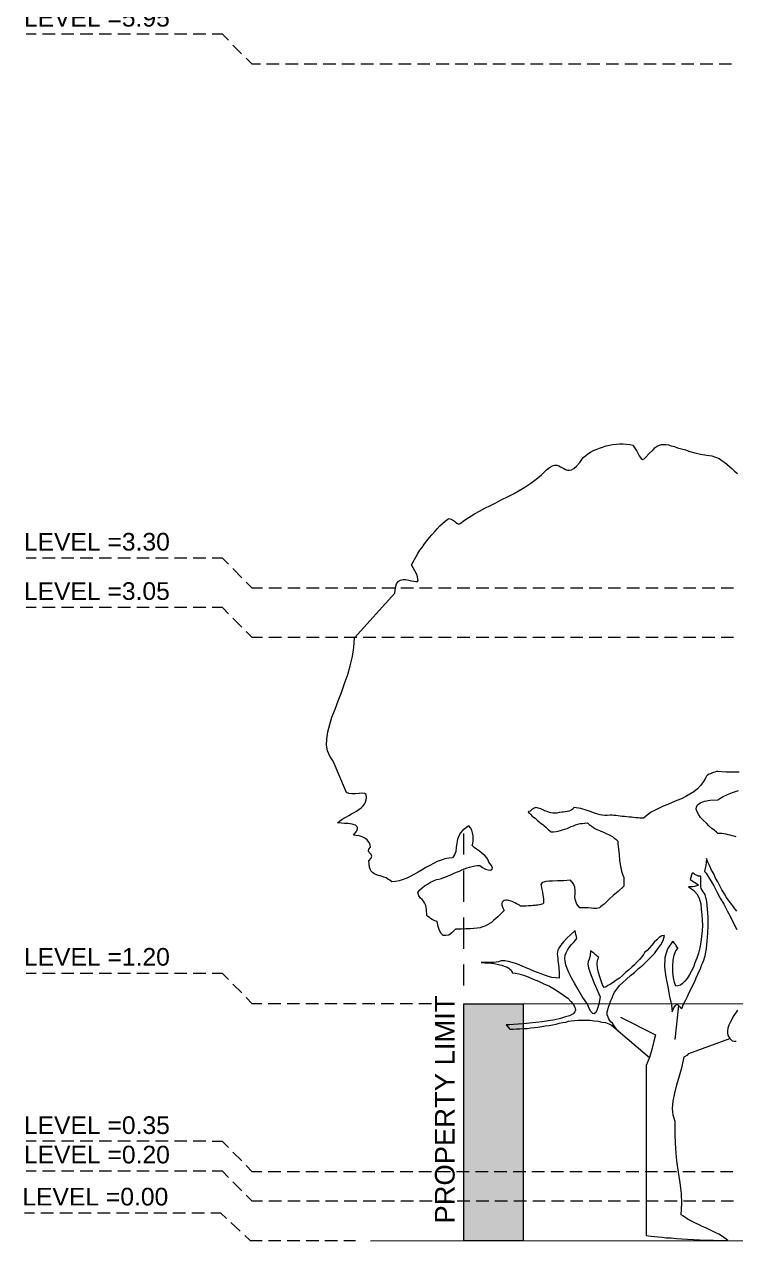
# Model space of a CAD drawing. Header units: metres. Extents: x 14 to 155, y 0 to 125.
# Drawn here: x 44.74 to 48.34, y 37.7 to 43.86 of the extents above; entities that cross this region are included whole.
import ezdxf

# ---------------------------------------------------------------- set-up
doc = ezdxf.new("R2010")
doc.units = ezdxf.units.M
doc.layers.add('PDF3_Geometry', color=9, linetype='Continuous', true_color=0x808080)
doc.layers.add('PDF_Geometry', color=7, linetype='Continuous', true_color=0xc0c0c0)
doc.layers.add('PDF3_Solid Fills', color=7, linetype='Continuous')
doc.layers.add('PDF3_Text', color=255, linetype='Continuous')
doc.styles.add('PDF Arial', font='arial.ttf')

msp = doc.modelspace()

# ---------------------------------------------------------------- linework, layer by layer
at = {"layer": 'PDF3_Geometry', "color": 0, "lineweight": 0}
for points in [[(44.8028, 43.8053), (44.7516, 43.8053)], [(44.8989, 43.8053), (44.8348, 43.8053)], [(44.9933, 43.8053), (44.9308, 43.8053)], [(45.0893, 43.8053), (45.0253, 43.8053)], [(45.1837, 43.8053), (45.1213, 43.8053)], [(45.2797, 43.8054), (45.2157, 43.8053)], [(45.3741, 43.8054), (45.3117, 43.8054)], [(45.4701, 43.8054), (45.4061, 43.8054)], [(45.5646, 43.8054), (45.5022, 43.8054)], [(45.6606, 43.8054), (45.5966, 43.8054)], [(45.7743, 43.775), (45.7439, 43.8054), (45.6926, 43.8054)], [(45.8415, 43.7062), (45.7967, 43.751)], [(45.9375, 43.6534), (45.8943, 43.6534), (45.8639, 43.6838)], [(46.0319, 43.6534), (45.9679, 43.6534)], [(46.1279, 43.6534), (46.0639, 43.6534)], [(46.2223, 43.6534), (46.1583, 43.6534)], [(46.3183, 43.6534), (46.2543, 43.6534)], [(46.4127, 43.6534), (46.3487, 43.6534)], [(46.5088, 43.6534), (46.4448, 43.6534)], [(46.6032, 43.6534), (46.5408, 43.6534)], [(46.6992, 43.6534), (46.6352, 43.6534)], [(46.7936, 43.6534), (46.7312, 43.6534)], [(46.8897, 43.6534), (46.8256, 43.6534)], [(46.9841, 43.6534), (46.9216, 43.6534)], [(47.0802, 43.6534), (47.0161, 43.6534)], [(47.1746, 43.6534), (47.1121, 43.6534)], [(47.2706, 43.6535), (47.2065, 43.6535)], [(47.365, 43.6535), (47.3025, 43.6535)], [(47.461, 43.6535), (47.397, 43.6535)], [(47.5554, 43.6535), (47.493, 43.6535)], [(47.6514, 43.6535), (47.5874, 43.6535)], [(47.7459, 43.6535), (47.6835, 43.6535)], [(47.8419, 43.6535), (47.7779, 43.6535)], [(47.9363, 43.6535), (47.8739, 43.6535)], [(48.0323, 43.6535), (47.9683, 43.6535)], [(48.1283, 43.6535), (48.0643, 43.6535)], [(48.2227, 43.6535), (48.1587, 43.6535)], [(48.3187, 43.6535), (48.2547, 43.6535)], [(44.8029, 41.1552), (44.7517, 41.1552)], [(44.899, 41.1552), (44.8349, 41.1552)], [(44.9934, 41.1552), (44.9309, 41.1552)], [(45.0894, 41.1552), (45.0254, 41.1552)], [(45.1838, 41.1552), (45.1214, 41.1552)], [(45.2798, 41.1552), (45.2158, 41.1552)], [(45.3742, 41.1552), (45.3118, 41.1552)], [(45.4702, 41.1552), (45.4062, 41.1552)], [(45.5647, 41.1552), (45.5023, 41.1552)], [(45.6607, 41.1552), (45.5967, 41.1552)], [(45.7744, 41.1248), (45.744, 41.1552), (45.6927, 41.1552)], [(45.8416, 41.056), (45.7968, 41.1024)], [(45.9472, 41.0032), (45.8944, 41.0032), (45.8639, 41.0335)], [(46.0432, 41.0032), (45.9791, 41.0032)], [(46.1376, 41.0032), (46.0751, 41.0032)], [(46.2337, 41.0032), (46.1696, 41.0032)], [(46.3281, 41.0032), (46.2656, 41.0032)], [(46.4241, 41.0032), (46.36, 41.0032)], [(46.5201, 41.0032), (46.456, 41.0032)], [(46.6145, 41.0032), (46.5505, 41.0032)], [(46.7105, 41.0032), (46.6465, 41.0032)], [(46.805, 41.0032), (46.741, 41.0032)], [(46.901, 41.0032), (46.837, 41.0032)], [(46.9954, 41.0032), (46.9314, 41.0032)], [(47.0914, 41.0032), (47.0274, 41.0032)], [(47.1858, 41.0032), (47.1218, 41.0032)], [(47.2818, 41.0032), (47.2178, 41.0032)], [(47.3762, 41.0032), (47.3138, 41.0032)], [(47.4723, 41.0032), (47.4083, 41.0032)], [(47.5668, 41.0032), (47.5043, 41.0032)], [(47.6628, 41.0032), (47.5987, 41.0032)], [(47.7572, 41.0032), (47.6947, 41.0032)], [(47.8532, 41.0032), (47.7891, 41.0032)], [(47.9476, 41.0032), (47.8851, 41.0032)], [(48.0436, 41.0032), (47.9796, 41.0032)], [(48.1381, 41.0032), (48.0756, 41.0032)], [(48.2341, 41.0033), (48.1701, 41.0032)], [(48.3285, 41.0033), (48.2661, 41.0033)], [(44.8029, 40.9055), (44.7517, 40.9055)], [(44.899, 40.9055), (44.835, 40.9055)], [(44.9934, 40.9055), (44.931, 40.9055)], [(45.0894, 40.9055), (45.0254, 40.9055)], [(45.1838, 40.9055), (45.1214, 40.9055)], [(45.2798, 40.9055), (45.2158, 40.9055)], [(45.3742, 40.9055), (45.3118, 40.9055)], [(45.4702, 40.9055), (45.4062, 40.9055)], [(45.5647, 40.9056), (45.5023, 40.9055)], [(45.6607, 40.9056), (45.5967, 40.9056)], [(45.7744, 40.8736), (45.744, 40.9056), (45.6927, 40.9056)], [(45.8416, 40.8064), (45.7968, 40.8512)], [(45.9472, 40.7535), (45.8944, 40.7535), (45.8639, 40.7839)], [(46.0432, 40.7535), (45.9791, 40.7535)], [(46.1376, 40.7535), (46.0751, 40.7535)], [(46.2337, 40.7535), (46.1696, 40.7535)], [(46.3281, 40.7535), (46.2656, 40.7535)], [(46.4241, 40.7535), (46.3601, 40.7535)], [(46.5201, 40.7535), (46.4561, 40.7535)], [(46.6145, 40.7535), (46.5505, 40.7535)], [(46.7105, 40.7535), (46.6465, 40.7535)], [(46.805, 40.7535), (46.741, 40.7535)], [(46.901, 40.7535), (46.837, 40.7535)], [(46.9954, 40.7535), (46.9314, 40.7535)], [(47.0914, 40.7535), (47.0274, 40.7535)], [(47.1858, 40.7535), (47.1218, 40.7535)], [(47.2818, 40.7535), (47.2178, 40.7535)], [(47.3763, 40.7536), (47.3138, 40.7535)], [(47.4724, 40.7536), (47.4083, 40.7536)], [(47.5668, 40.7536), (47.5043, 40.7536)], [(47.6628, 40.7536), (47.5987, 40.7536)], [(47.7572, 40.7536), (47.6947, 40.7536)], [(47.8532, 40.7536), (47.7891, 40.7536)], [(47.9476, 40.7536), (47.8852, 40.7536)], [(48.0436, 40.7536), (47.9796, 40.7536)], [(48.1381, 40.7536), (48.0757, 40.7536)], [(48.2341, 40.7536), (48.1701, 40.7536)], [(48.3285, 40.7536), (48.2661, 40.7536)], [(46.9651, 39.6558), (46.9651, 39.763)], [(48.3446, 39.3694), (48.3318, 39.3869), (48.319, 39.403), (48.3062, 39.4206), (48.2934, 39.4398), (48.2822, 39.4573), (48.2694, 39.4782), (48.2597, 39.4974), (48.2486, 39.5182), (48.2373, 39.5374), (48.2278, 39.5582), (48.2165, 39.5774), (48.2086, 39.5982), (48.199, 39.6174), (48.1909, 39.6366), (48.1893, 39.6174), (48.1877, 39.6014), (48.1846, 39.5854), (48.1814, 39.571), (48.1893, 39.5614), (48.2006, 39.5454), (48.2133, 39.523), (48.2294, 39.4974), (48.2438, 39.4686), (48.2613, 39.4365), (48.279, 39.4046), (48.2966, 39.371), (48.3142, 39.3373), (48.3302, 39.3054), (48.3446, 39.2765)], [(46.9651, 39.4173), (46.9651, 39.5757)], [(46.9651, 39.1788), (46.9651, 39.3373)], [(46.9651, 38.9932), (46.9651, 39.1005)], [(44.803, 39.0555), (44.7518, 39.0555)], [(44.8991, 39.0555), (44.835, 39.0555)], [(44.9935, 39.0555), (44.931, 39.0555)], [(45.0895, 39.0555), (45.0254, 39.0555)], [(45.1839, 39.0555), (45.1214, 39.0555)], [(45.2799, 39.0555), (45.2159, 39.0555)], [(45.3743, 39.0555), (45.3119, 39.0555)], [(45.4703, 39.0555), (45.4063, 39.0555)], [(45.5648, 39.0555), (45.5024, 39.0555)], [(45.6608, 39.0555), (45.5968, 39.0555)], [(45.7744, 39.0235), (45.7441, 39.0555), (45.6928, 39.0555)], [(45.8417, 38.9563), (45.7968, 39.0011)], [(45.944, 38.9019), (45.8944, 38.9019), (45.8641, 38.9339)], [(46.04, 38.902), (45.976, 38.9019)], [(46.1345, 38.902), (46.072, 38.902)], [(46.2306, 38.902), (46.1665, 38.902)], [(46.325, 38.902), (46.2625, 38.902)], [(46.421, 38.902), (46.3569, 38.902)], [(46.5154, 38.902), (46.4529, 38.902)], [(46.6114, 38.902), (46.5474, 38.902)], [(46.7058, 38.902), (46.6434, 38.902)], [(46.8018, 38.902), (46.7378, 38.902)], [(46.8835, 38.902), (46.8339, 38.902)], [(48.0501, 38.8924), (48.0309, 38.7212)], [(47.7573, 38.8332), (47.9333, 38.7452), (47.9254, 38.7116), (47.9157, 38.67), (47.903, 38.6299), (47.8869, 38.5899), (47.887, 37.729), (47.8981, 37.7274), (47.9125, 37.7258), (47.9286, 37.7242), (47.9462, 37.7225), (47.9669, 37.7209), (47.9877, 37.7177), (48.0133, 37.7177), (48.039, 37.7145), (48.0662, 37.7129), (48.095, 37.7114), (48.1254, 37.7098), (48.1574, 37.7082), (48.191, 37.7066), (48.2263, 37.705), (48.263, 37.7034), (48.2998, 37.7034), (48.2903, 37.7114), (48.279, 37.7193), (48.2679, 37.7274), (48.2534, 37.737), (48.239, 37.7433), (48.2215, 37.7514), (48.2054, 37.7594), (48.1878, 37.7689), (48.1702, 37.7754), (48.1542, 37.7834), (48.1366, 37.7913), (48.119, 37.801), (48.103, 37.809), (48.0886, 37.817), (48.0758, 37.8266), (48.063, 37.8345), (48.0662, 37.8906), (48.0646, 37.9418), (48.0581, 37.9962), (48.0502, 38.0506), (48.0422, 38.1066), (48.0357, 38.1675), (48.0325, 38.2331), (48.0325, 38.3067), (48.023, 38.3387), (48.0198, 38.3723), (48.023, 38.4091), (48.0309, 38.4491), (48.0422, 38.4923), (48.0549, 38.5371), (48.0678, 38.5835), (48.0789, 38.6331), (48.0966, 38.6428), (48.1029, 38.6492), (48.3094, 38.726)], [(48.3478, 38.8685), (48.3382, 38.854), (48.327, 38.838), (48.319, 38.8221), (48.3111, 38.8076), (48.3046, 38.7932), (48.2998, 38.7788), (48.2982, 38.7644), (48.2982, 38.7517), (48.3014, 38.7388), (48.3094, 38.726), (48.3206, 38.7148), (48.3318, 38.7132), (48.3414, 38.7116)], [(47.7108, 38.7932), (47.9029, 38.6299)], [(44.803, 38.2058), (44.7518, 38.2058)], [(44.8991, 38.2058), (44.8351, 38.2058)], [(44.9935, 38.2058), (44.9311, 38.2058)], [(45.0895, 38.2058), (45.0255, 38.2058)], [(45.1839, 38.2058), (45.1215, 38.2058)], [(45.2799, 38.2058), (45.2159, 38.2058)], [(45.3743, 38.2058), (45.3119, 38.2058)], [(45.4703, 38.2058), (45.4063, 38.2058)], [(45.5648, 38.2058), (45.5024, 38.2058)], [(45.6608, 38.2058), (45.5968, 38.2058)], [(45.7745, 38.1738), (45.7441, 38.2057), (45.6928, 38.2057)], [(45.8417, 38.1065), (45.7969, 38.1513)], [(45.9441, 38.0522), (45.8945, 38.0522), (45.8641, 38.0841)], [(44.803, 38.0553), (44.7518, 38.0553)], [(44.8991, 38.0553), (44.8351, 38.0553)], [(44.9935, 38.0553), (44.9311, 38.0553)], [(45.0895, 38.0553), (45.0255, 38.0553)], [(45.1839, 38.0553), (45.1215, 38.0553)], [(45.2799, 38.0553), (45.2159, 38.0553)], [(45.3743, 38.0553), (45.3119, 38.0553)], [(45.4703, 38.0553), (45.4063, 38.0553)], [(45.5648, 38.0553), (45.5024, 38.0553)], [(45.6608, 38.0553), (45.5968, 38.0553)], [(45.7745, 38.0234), (45.7441, 38.0553), (45.6928, 38.0553)], [(46.0401, 38.0522), (45.976, 38.0522)], [(46.1345, 38.0522), (46.0721, 38.0522)], [(46.2306, 38.0522), (46.1666, 38.0522)], [(46.325, 38.0522), (46.2626, 38.0522)], [(46.421, 38.0522), (46.357, 38.0522)], [(46.5154, 38.0522), (46.453, 38.0522)], [(46.6114, 38.0522), (46.5474, 38.0522)], [(46.7074, 38.0522), (46.6434, 38.0522)], [(46.8018, 38.0522), (46.7378, 38.0522)], [(46.8979, 38.0522), (46.8339, 38.0522)], [(46.9923, 38.0522), (46.9283, 38.0522)], [(47.0883, 38.0522), (47.0243, 38.0522)], [(47.1828, 38.0522), (47.1187, 38.0522)], [(47.2788, 38.0522), (47.2147, 38.0522)], [(47.3732, 38.0522), (47.3091, 38.0522)], [(47.4692, 38.0522), (47.4051, 38.0522)], [(47.5637, 38.0522), (47.5012, 38.0522)], [(47.6597, 38.0522), (47.5956, 38.0522)], [(47.7541, 38.0522), (47.6917, 38.0522)], [(47.8501, 38.0522), (47.7861, 38.0522)], [(47.9445, 38.0522), (47.8821, 38.0522)], [(48.0405, 38.0522), (47.9765, 38.0522)], [(48.1349, 38.0522), (48.0725, 38.0522)], [(48.231, 38.0522), (48.167, 38.0522)], [(48.3254, 38.0523), (48.263, 38.0523)], [(45.8417, 37.9562), (45.7969, 38.001)], [(45.9473, 37.9033), (45.8945, 37.9033), (45.864, 37.9337)], [(46.0433, 37.9033), (45.9792, 37.9033)], [(46.1377, 37.9033), (46.0752, 37.9033)], [(46.2338, 37.9033), (46.1697, 37.9033)], [(46.3282, 37.9033), (46.2658, 37.9033)], [(46.4242, 37.9033), (46.3602, 37.9033)], [(46.5202, 37.9033), (46.4562, 37.9033)], [(46.6146, 37.9033), (46.5506, 37.9033)], [(46.7106, 37.9033), (46.6466, 37.9033)], [(46.8051, 37.9033), (46.7411, 37.9033)], [(46.9011, 37.9033), (46.8371, 37.9033)], [(46.9955, 37.9033), (46.9315, 37.9033)], [(47.0915, 37.9033), (47.0275, 37.9033)], [(47.1859, 37.9033), (47.1219, 37.9033)], [(47.282, 37.9033), (47.2179, 37.9033)], [(47.3764, 37.9033), (47.3139, 37.9033)], [(47.4725, 37.9033), (47.4084, 37.9033)], [(47.5669, 37.9033), (47.5044, 37.9033)], [(47.6629, 37.9033), (47.5988, 37.9033)], [(47.7573, 37.9033), (47.6948, 37.9033)], [(47.8533, 37.9034), (47.7893, 37.9034)], [(47.9477, 37.9034), (47.8853, 37.9034)], [(48.0437, 37.9034), (47.9797, 37.9034)], [(48.1382, 37.9034), (48.0758, 37.9034)], [(48.2342, 37.9034), (48.1702, 37.9034)], [(48.3286, 37.9034), (48.2662, 37.9034)], [(44.795, 37.8425), (44.7438, 37.8425)], [(44.891, 37.8425), (44.827, 37.8425)], [(44.9855, 37.8425), (44.923, 37.8425)], [(45.0815, 37.8425), (45.0174, 37.8425)], [(45.176, 37.8425), (45.1135, 37.8425)], [(45.272, 37.8425), (45.2079, 37.8425)], [(45.3664, 37.8425), (45.3039, 37.8425)], [(45.4624, 37.8425), (45.3983, 37.8425)], [(45.5568, 37.8425), (45.4943, 37.8425)], [(45.6528, 37.8425), (45.5888, 37.8425)], [(45.7648, 37.8153), (45.736, 37.8425), (45.6849, 37.8425)], [(45.8336, 37.7513), (45.7872, 37.7945)], [(45.9457, 37.7033), (45.8864, 37.7033), (45.8576, 37.7289)], [(46.0401, 37.7033), (45.9777, 37.7033)], [(46.1361, 37.7033), (46.0721, 37.7033)], [(46.2322, 37.7033), (46.1682, 37.7033)], [(46.3266, 37.7033), (46.2626, 37.7033)], [(46.4178, 37.7033), (46.3586, 37.7033)]]:
    msp.add_lwpolyline(points, dxfattribs=at)
for points in [[(48.0661, 38.878), (48.0756, 38.8988), (48.0853, 38.9181), (48.0949, 38.9389), (48.1045, 38.958), (48.1141, 38.9772), (48.122, 38.9964), (48.1317, 39.0141), (48.1397, 39.0333), (48.1477, 39.0509), (48.1541, 39.0669), (48.1621, 39.0813), (48.1669, 39.0973), (48.1733, 39.1101), (48.1781, 39.1229), (48.1813, 39.1341), (48.1845, 39.1437), (48.1908, 39.1805), (48.1957, 39.2189), (48.1989, 39.259), (48.2005, 39.2989), (48.2005, 39.3405), (48.1973, 39.3806), (48.1925, 39.419), (48.1845, 39.4542), (48.1749, 39.467), (48.1701, 39.4766), (48.1652, 39.4845), (48.1636, 39.4942), (48.1636, 39.5037), (48.1636, 39.515), (48.1636, 39.5293), (48.1621, 39.547), (48.1557, 39.547), (48.1493, 39.547), (48.1444, 39.5502), (48.1396, 39.5517), (48.1333, 39.5549), (48.1285, 39.5582), (48.1237, 39.5614), (48.1188, 39.563), (48.1093, 39.5309), (48.1509, 39.5037), (48.1477, 39.5006), (48.1428, 39.4974), (48.1365, 39.4958), (48.1301, 39.4942), (48.122, 39.4926), (48.1156, 39.4926), (48.1077, 39.4926), (48.1013, 39.4926), (48.1253, 39.4766), (48.1428, 39.4573), (48.1541, 39.4349), (48.1621, 39.4077), (48.1652, 39.3806), (48.1684, 39.3518), (48.1701, 39.3245), (48.1717, 39.2989), (48.1701, 39.2701), (48.1668, 39.2413), (48.1621, 39.2125), (48.1573, 39.1853), (48.1509, 39.1581), (48.1428, 39.1325), (48.1333, 39.1085), (48.1253, 39.0861), (48.1141, 39.0653), (48.1045, 39.046), (48.0933, 39.0301), (48.0821, 39.0157), (48.0709, 39.0045), (48.0597, 38.9964), (48.0469, 38.9917), (48.0357, 38.9901), (48.0292, 39.0093), (48.0244, 39.0333), (48.0213, 39.0621), (48.0213, 39.0924), (48.0228, 39.1213), (48.0276, 39.1469), (48.0373, 39.1693), (48.0484, 39.1821), (48.0452, 39.1853), (48.0421, 39.1901), (48.0389, 39.1949), (48.0357, 39.1997), (48.0308, 39.2045), (48.0276, 39.2093), (48.0244, 39.2141), (48.0197, 39.2173), (47.9941, 39.1789), (47.9812, 39.1357), (47.9796, 39.0861), (47.9861, 39.0365), (47.9957, 38.9869), (48.0052, 38.9389), (48.0149, 38.8957), (48.0181, 38.8604), (48.026, 38.8812), (48.0341, 38.8925), (48.0405, 38.8972), (48.0453, 38.8972), (48.05, 38.8925), (48.0548, 38.8876), (48.0597, 38.8812)], [(47.738, 38.7692), (47.7348, 38.7771), (47.7285, 38.7852), (47.722, 38.7948), (47.7156, 38.8027), (47.7092, 38.8092), (47.7028, 38.8172), (47.698, 38.8251), (47.6948, 38.8332), (47.69, 38.8459), (47.69, 38.8604), (47.6932, 38.8732), (47.698, 38.8892), (47.7028, 38.9036), (47.7077, 38.918), (47.714, 38.9308), (47.7172, 38.942), (47.7269, 38.9596), (47.738, 38.9756), (47.7525, 38.9932), (47.7684, 39.0092), (47.7876, 39.0268), (47.8068, 39.0444), (47.8277, 39.0605), (47.8485, 39.0797), (47.8693, 39.0972), (47.8901, 39.1164), (47.9092, 39.1357), (47.9284, 39.1565), (47.9445, 39.1773), (47.9605, 39.1997), (47.9717, 39.2221), (47.9797, 39.2461), (47.9653, 39.2445), (47.9524, 39.2364), (47.9397, 39.2253), (47.9268, 39.2124), (47.9157, 39.1981), (47.9028, 39.1837), (47.8917, 39.1709), (47.8788, 39.1613), (47.8725, 39.1501), (47.8645, 39.1388), (47.8532, 39.1261), (47.8404, 39.1132), (47.8276, 39.0988), (47.8132, 39.0861), (47.7973, 39.0716), (47.7812, 39.0589), (47.7668, 39.0444), (47.7509, 39.0316), (47.7348, 39.0204), (47.7204, 39.0092), (47.7061, 39.0012), (47.6932, 38.9932), (47.6836, 38.9868), (47.674, 38.9836), (47.666, 38.998), (47.6596, 39.0172), (47.6516, 39.0381), (47.6452, 39.0605), (47.6404, 39.0829), (47.6388, 39.1053), (47.6404, 39.1228), (47.6468, 39.1356), (47.6404, 39.1404), (47.6356, 39.1452), (47.6308, 39.1485), (47.6276, 39.1533), (47.6212, 39.1581), (47.6164, 39.1612), (47.6115, 39.166), (47.6052, 39.1692), (47.6036, 39.1436), (47.5988, 39.1277), (47.594, 39.1148), (47.5924, 39.1021), (47.5956, 39.0829), (47.6052, 39.0524), (47.6228, 39.006), (47.6532, 38.9372), (47.6468, 38.9004), (47.6388, 38.8732), (47.6324, 38.8572), (47.6244, 38.8508), (47.6164, 38.8524), (47.6068, 38.862), (47.5988, 38.878), (47.5892, 38.8988), (47.5636, 38.9388), (47.5428, 38.974), (47.5236, 39.006), (47.5092, 39.0332), (47.4963, 39.0589), (47.4868, 39.0797), (47.4804, 39.0988), (47.4772, 39.1164), (47.4756, 39.1309), (47.4772, 39.1468), (47.482, 39.1596), (47.4884, 39.1725), (47.498, 39.1868), (47.5092, 39.2013), (47.522, 39.2156), (47.5364, 39.2316), (47.5348, 39.2413), (47.5316, 39.2525), (47.5284, 39.262), (47.5268, 39.2717), (47.5044, 39.2509), (47.4852, 39.2332), (47.4707, 39.2173), (47.4596, 39.2045), (47.4516, 39.1932), (47.4451, 39.182), (47.4403, 39.1725), (47.4388, 39.1628), (47.4372, 39.1533), (47.4388, 39.142), (47.4404, 39.1309), (47.4404, 39.118), (47.4435, 39.1004), (47.4451, 39.0813), (47.4467, 39.0589), (47.4467, 39.0316), (47.4275, 39.0332), (47.41, 39.0349), (47.3924, 39.0396), (47.3731, 39.046), (47.3555, 39.0524), (47.3364, 39.0589), (47.3188, 39.0668), (47.2995, 39.0748), (47.2803, 39.0829), (47.2627, 39.0908), (47.2452, 39.0988), (47.2259, 39.1053), (47.2083, 39.11), (47.1907, 39.1148), (47.1715, 39.118), (47.1539, 39.118), (47.1491, 39.1164), (47.1395, 39.1132), (47.1282, 39.1116), (47.1139, 39.11), (47.0995, 39.11), (47.0834, 39.11), (47.0675, 39.11), (47.0531, 39.11), (47.0707, 39.1084), (47.0883, 39.1084), (47.1042, 39.1068), (47.1187, 39.1053), (47.1331, 39.1021), (47.1459, 39.0988), (47.1571, 39.0972), (47.1683, 39.0924), (47.1779, 39.0892), (47.1843, 39.086), (47.1923, 39.0813), (47.1971, 39.0764), (47.2035, 39.0716), (47.2051, 39.0668), (47.2083, 39.062), (47.2083, 39.0573), (47.2243, 39.0556), (47.2435, 39.0524), (47.2659, 39.046), (47.2899, 39.038), (47.3156, 39.0268), (47.3428, 39.0156), (47.3699, 39.0028), (47.3971, 38.99), (47.4227, 38.9756), (47.4467, 38.9596), (47.4691, 38.9452), (47.49, 38.9292), (47.506, 38.9132), (47.5171, 38.8988), (47.5252, 38.8844), (47.5284, 38.8699), (47.5252, 38.8604), (47.5171, 38.8508), (47.4996, 38.8412), (47.4788, 38.8348), (47.4532, 38.8268), (47.4243, 38.8203), (47.3924, 38.8156), (47.3604, 38.8108), (47.3283, 38.806), (47.2964, 38.8027), (47.2659, 38.7995), (47.2387, 38.7979), (47.2163, 38.7963), (47.1971, 38.7947), (47.1859, 38.7947), (47.1795, 38.7947), (47.1971, 38.7739), (47.2147, 38.7739), (47.2307, 38.7755), (47.2484, 38.7755), (47.2659, 38.7771), (47.2851, 38.7771), (47.3027, 38.7803), (47.322, 38.782), (47.3396, 38.7836), (47.3587, 38.7868), (47.3763, 38.79), (47.3955, 38.7916), (47.4132, 38.7947), (47.4308, 38.7979), (47.4467, 38.8027), (47.4644, 38.806), (47.4804, 38.8092), (47.4931, 38.814), (47.5076, 38.8156), (47.5236, 38.8172), (47.5428, 38.8188), (47.562, 38.8188), (47.5828, 38.8188), (47.6036, 38.8188), (47.6228, 38.8156), (47.6436, 38.814), (47.6628, 38.8092), (47.6804, 38.806), (47.698, 38.7995), (47.7108, 38.7932), (47.7236, 38.7868), (47.7333, 38.7771)]]:
    msp.add_lwpolyline(points, close=True, dxfattribs=at)
at = {"layer": 'PDF3_Geometry', "color": 0, "lineweight": 5}
msp.add_lwpolyline([(46.9651, 38.902), (47.2644, 38.902), (47.2644, 37.7034), (46.9652, 37.7033)], close=True, dxfattribs=at)
for points in [[(47.2644, 38.902), (52.0142, 38.9022)], [(46.493, 37.7033), (54.77, 37.7036), (54.77, 37.9037), (54.77, 38.0525), (60.797, 38.0527), (60.797, 37.8831), (61.077, 37.8831), (61.077, 37.7134), (61.3571, 37.7135), (61.3571, 37.5439), (61.6372, 37.5439), (61.6372, 37.3727), (61.9173, 37.3727), (61.9173, 37.203), (64.3177, 37.2031), (64.3177, 37.704), (69.991, 37.7042)]]:
    msp.add_lwpolyline(points, dxfattribs=at)
at = {"layer": 'PDF3_Solid Fills', "color": 0, "transparency": 33554559}
for points in [[(47.2644, 38.902), (46.9651, 38.902), (47.2644, 37.7034)], [(46.9651, 38.902), (47.2644, 37.7034), (46.9652, 37.7033)]]:
    msp.add_solid(points, dxfattribs=at)
at = {"layer": 'PDF_Geometry', "color": 0, "lineweight": 0}
for points in [[(48.3573, 40.0735), (48.3349, 40.0735), (48.3141, 40.0735), (48.2917, 40.0735), (48.2693, 40.0751), (48.2485, 40.0767), (48.2421, 40.0767), (48.2341, 40.0735), (48.2245, 40.0719), (48.2149, 40.0671), (48.2053, 40.0622), (48.1973, 40.0575), (48.1909, 40.0527), (48.1877, 40.0463), (48.1765, 40.0255), (48.162, 40.0063), (48.1461, 39.9886), (48.1269, 39.9743), (48.1077, 39.9615), (48.0868, 39.9503), (48.0644, 39.939), (48.042, 39.9295), (48.018, 39.9198), (47.9956, 39.9103), (47.9716, 39.9006), (47.9492, 39.8894), (47.9284, 39.8798), (47.9092, 39.8686), (47.8901, 39.8542), (47.8724, 39.8398), (47.8645, 39.8398), (47.8548, 39.8398), (47.8452, 39.8414), (47.834, 39.8414), (47.8228, 39.843), (47.8116, 39.8446), (47.8004, 39.8462), (47.7892, 39.8478), (47.7764, 39.8494), (47.7652, 39.8494), (47.7556, 39.851), (47.7428, 39.8526), (47.7332, 39.8542), (47.7236, 39.8542), (47.714, 39.8558), (47.7044, 39.8558), (47.69, 39.8542), (47.6771, 39.8542), (47.6644, 39.8558), (47.6531, 39.8574), (47.642, 39.8606), (47.6307, 39.8638), (47.6196, 39.867), (47.6083, 39.8718), (47.5988, 39.875), (47.5875, 39.8798), (47.578, 39.8831), (47.5668, 39.8862), (47.5555, 39.8894), (47.5444, 39.891), (47.5331, 39.8926), (47.5204, 39.8942), (47.5171, 39.8878), (47.5107, 39.8831), (47.5044, 39.8798), (47.4963, 39.8766), (47.4867, 39.8734), (47.4772, 39.8718), (47.4675, 39.8702), (47.4595, 39.8702), (47.4467, 39.8686), (47.4355, 39.8654), (47.4243, 39.8654), (47.4147, 39.8654), (47.4051, 39.867), (47.3971, 39.8686), (47.3891, 39.8718), (47.3811, 39.875), (47.3731, 39.8782), (47.3667, 39.8815), (47.3603, 39.8846), (47.3539, 39.8878), (47.3475, 39.8894), (47.3411, 39.891), (47.3347, 39.8926), (47.3283, 39.8942), (47.3251, 39.8926), (47.3203, 39.891), (47.3155, 39.8878), (47.3091, 39.8846), (47.3043, 39.8814), (47.2995, 39.8766), (47.2931, 39.8734), (47.2898, 39.8702), (47.2963, 39.8654), (47.3027, 39.859), (47.3091, 39.8526), (47.3171, 39.8462), (47.3251, 39.8398), (47.3315, 39.8334), (47.3395, 39.827), (47.3475, 39.8206), (47.3555, 39.8142), (47.3635, 39.8078), (47.3715, 39.8014), (47.3795, 39.795), (47.3859, 39.7885), (47.3923, 39.7822), (47.4003, 39.7758), (47.4051, 39.771), (47.4179, 39.771), (47.4308, 39.7726), (47.4419, 39.7742), (47.4532, 39.7774), (47.4643, 39.7806), (47.4756, 39.7854), (47.4867, 39.7885), (47.498, 39.7934), (47.5075, 39.7982), (47.5187, 39.8014), (47.53, 39.8062), (47.5411, 39.8094), (47.5524, 39.8126), (47.5635, 39.8142), (47.5764, 39.8158), (47.5892, 39.8174), (47.5988, 39.8078), (47.6083, 39.8014), (47.618, 39.795), (47.6276, 39.7886), (47.6372, 39.7838), (47.6468, 39.779), (47.658, 39.7742), (47.6676, 39.771), (47.6771, 39.7661), (47.6868, 39.7614), (47.6964, 39.7582), (47.706, 39.7534), (47.7156, 39.747), (47.7236, 39.7406), (47.7332, 39.7342), (47.7428, 39.7246), (47.7428, 39.7086), (47.746, 39.6846), (47.7492, 39.6574), (47.7524, 39.6269), (47.7572, 39.5981), (47.762, 39.5725), (47.7684, 39.5517), (47.7733, 39.5406), (47.7733, 39.4958), (47.7444, 39.4702), (47.7204, 39.4494), (47.7012, 39.4317), (47.6852, 39.4173), (47.674, 39.4061), (47.6644, 39.3981), (47.6563, 39.3917), (47.65, 39.3869), (47.6436, 39.3853), (47.6372, 39.3837), (47.6292, 39.3837), (47.6196, 39.3837), (47.6083, 39.3853), (47.594, 39.3869), (47.5748, 39.3869), (47.5508, 39.3869), (47.5363, 39.4061), (47.5284, 39.4237), (47.5252, 39.4413), (47.5268, 39.4573), (47.5268, 39.4749), (47.5252, 39.491), (47.5187, 39.5085), (47.5044, 39.5261), (47.4691, 39.5229), (47.4387, 39.5229), (47.4131, 39.5213), (47.3939, 39.5213), (47.3795, 39.5197), (47.3683, 39.5166), (47.3604, 39.515), (47.3571, 39.5101), (47.3539, 39.5053), (47.3555, 39.4989), (47.3571, 39.4893), (47.3587, 39.4797), (47.362, 39.4669), (47.3636, 39.4509), (47.3667, 39.4317), (47.3667, 39.4109), (47.3636, 39.4077), (47.3587, 39.4061), (47.3539, 39.4029), (47.3475, 39.4013), (47.3396, 39.3997), (47.3315, 39.3997), (47.3251, 39.3981), (47.3156, 39.3981), (47.3059, 39.3965), (47.2979, 39.3965), (47.2899, 39.3965), (47.2803, 39.3949), (47.2723, 39.3949), (47.2659, 39.3949), (47.2579, 39.3949), (47.2515, 39.3949), (47.2467, 39.3997), (47.2387, 39.4045), (47.2307, 39.4077), (47.2227, 39.4125), (47.2131, 39.4173), (47.2035, 39.4205), (47.1923, 39.4237), (47.1843, 39.4253), (47.1763, 39.4253), (47.1683, 39.4237), (47.1635, 39.4205), (47.1587, 39.4157), (47.1571, 39.4093), (47.1571, 39.3997), (47.1619, 39.3869), (47.1683, 39.3725), (47.1522, 39.3565), (47.1379, 39.3437), (47.1266, 39.3325), (47.1139, 39.3229), (47.1042, 39.3133), (47.0931, 39.3052), (47.0818, 39.2989), (47.0707, 39.2941), (47.0594, 39.2909), (47.0467, 39.2861), (47.0322, 39.2845), (47.0146, 39.2828), (46.9971, 39.2812), (46.9747, 39.2812), (46.9507, 39.2796), (46.9218, 39.2796), (46.9043, 39.2604), (46.8882, 39.2492), (46.8738, 39.2461), (46.861, 39.2477), (46.8498, 39.2572), (46.8418, 39.2717), (46.8354, 39.2925), (46.8306, 39.3181), (46.8242, 39.3197), (46.8178, 39.3212), (46.8114, 39.3244), (46.805, 39.3276), (46.797, 39.3325), (46.7906, 39.3373), (46.7826, 39.3437), (46.7778, 39.3484), (46.7762, 39.3789), (46.773, 39.398), (46.7666, 39.4125), (46.7602, 39.4204), (46.7538, 39.4285), (46.7458, 39.4365), (46.7377, 39.4477), (46.7314, 39.4637), (46.741, 39.4765), (46.7538, 39.4877), (46.7666, 39.4973), (46.781, 39.5069), (46.797, 39.5165), (46.8114, 39.5229), (46.8258, 39.5293), (46.8386, 39.5325), (46.8514, 39.5357), (46.8642, 39.5405), (46.877, 39.5453), (46.8898, 39.5501), (46.9027, 39.5549), (46.9154, 39.5614), (46.9282, 39.5677), (46.9426, 39.5725), (46.9554, 39.5789), (46.9682, 39.5838), (46.981, 39.5885), (46.9939, 39.5933), (47.0066, 39.5965), (47.0195, 39.5997), (47.0322, 39.6013), (47.0451, 39.6013), (47.0594, 39.5901), (47.0738, 39.5821), (47.0883, 39.5789), (47.0994, 39.5773), (47.1075, 39.5821), (47.1091, 39.5886), (47.1042, 39.6013), (47.0915, 39.6173), (47.0883, 39.6285), (47.0802, 39.6397), (47.0707, 39.6509), (47.0578, 39.6621), (47.0435, 39.6733), (47.029, 39.683), (47.0163, 39.6925), (47.0066, 39.7022), (47.0098, 39.7117), (47.0114, 39.7246), (47.0114, 39.7373), (47.0114, 39.7518), (47.0082, 39.7661), (47.005, 39.779), (46.9986, 39.7918), (46.9906, 39.8014), (46.9602, 39.779), (46.9475, 39.7661), (46.9394, 39.7518), (46.933, 39.7341), (46.9298, 39.7133), (46.9267, 39.6925), (46.9235, 39.6717), (46.917, 39.6542), (46.9074, 39.6397), (46.8882, 39.6381), (46.869, 39.635), (46.8498, 39.6285), (46.8306, 39.6205), (46.8114, 39.6109), (46.7922, 39.6013), (46.773, 39.5901), (46.7538, 39.5789), (46.7346, 39.5677), (46.7153, 39.5565), (46.6962, 39.5469), (46.677, 39.5373), (46.6578, 39.5293), (46.6386, 39.5229), (46.6193, 39.5197), (46.6001, 39.5181), (46.5905, 39.5261), (46.581, 39.5325), (46.5713, 39.5389), (46.5602, 39.5421), (46.5521, 39.5453), (46.541, 39.5485), (46.533, 39.5501), (46.5233, 39.5533), (46.5154, 39.5565), (46.5089, 39.5613), (46.5025, 39.5661), (46.4961, 39.5725), (46.4914, 39.5821), (46.4882, 39.5933), (46.4865, 39.6077), (46.4849, 39.6253), (46.4961, 39.6381), (46.4993, 39.6477), (46.4961, 39.6558), (46.4914, 39.6621), (46.4865, 39.6669), (46.4833, 39.675), (46.4849, 39.6829), (46.4929, 39.6941), (46.4913, 39.7069), (46.4849, 39.7197), (46.4753, 39.7309), (46.4642, 39.7389), (46.4513, 39.7454), (46.4353, 39.7502), (46.4209, 39.7533), (46.4065, 39.7549), (46.4129, 39.7629), (46.4193, 39.7694), (46.4241, 39.7758), (46.4257, 39.7821), (46.4273, 39.7869), (46.4273, 39.7918), (46.4257, 39.7966), (46.4225, 39.7998), (46.4177, 39.8045), (46.4097, 39.8061), (46.4001, 39.8093), (46.3905, 39.8109), (46.3777, 39.8126), (46.3617, 39.8142), (46.3457, 39.8158), (46.3265, 39.8174), (46.3361, 39.8253), (46.3472, 39.8333), (46.3585, 39.8398), (46.3712, 39.8478), (46.3841, 39.8541), (46.3969, 39.8622), (46.4097, 39.8686), (46.4225, 39.8765), (46.4337, 39.8846), (46.4449, 39.8926), (46.4545, 39.9005), (46.4625, 39.9118), (46.4673, 39.9214), (46.4705, 39.9326), (46.4721, 39.9454), (46.4705, 39.9598), (46.4642, 39.9646), (46.4513, 39.9662), (46.4353, 39.9646), (46.4161, 39.963), (46.3985, 39.963), (46.3825, 39.9646), (46.3712, 39.9709), (46.3665, 39.9822), (46.3041, 40.1294), (46.2865, 40.1534), (46.2752, 40.1807), (46.2704, 40.2095), (46.272, 40.2414), (46.2768, 40.2767), (46.2865, 40.3134), (46.2976, 40.3519), (46.3137, 40.3919), (46.3297, 40.4335), (46.3456, 40.4767), (46.3617, 40.5215), (46.3777, 40.5663), (46.3904, 40.6111), (46.4017, 40.6575), (46.4081, 40.7039), (46.4112, 40.7519), (46.6161, 40.9792), (46.6193, 41.0065), (46.6241, 41.0256), (46.6337, 41.0384), (46.6449, 41.0448), (46.6577, 41.048), (46.6721, 41.048), (46.6865, 41.0448), (46.6993, 41.0416), (46.7121, 41.0384), (46.7217, 41.0369), (46.7297, 41.0369), (46.7345, 41.0432), (46.7329, 41.0512), (46.7281, 41.0688), (46.717, 41.0912), (46.7009, 41.1217), (46.7073, 41.1344), (46.7153, 41.1489), (46.7233, 41.1632), (46.7329, 41.1793), (46.7426, 41.1953), (46.7537, 41.2096), (46.7666, 41.2273), (46.7777, 41.2433), (46.7906, 41.2593), (46.8033, 41.2737), (46.8177, 41.2897), (46.8305, 41.3041), (46.8433, 41.3185), (46.8562, 41.3313), (46.8705, 41.3425), (46.8834, 41.3522), (46.8913, 41.3553), (46.8993, 41.3522), (46.9074, 41.3489), (46.9169, 41.3425), (46.925, 41.3361), (46.933, 41.3313), (46.9393, 41.3282), (46.9458, 41.3313), (46.9681, 41.3473), (46.9922, 41.3633), (47.0178, 41.3793), (47.0434, 41.3937), (47.0706, 41.4081), (47.0994, 41.4226), (47.1266, 41.4353), (47.157, 41.4514), (47.1858, 41.4658), (47.2162, 41.4817), (47.2451, 41.4978), (47.2738, 41.5154), (47.3026, 41.5346), (47.3298, 41.5553), (47.357, 41.5777), (47.3827, 41.6017), (47.3986, 41.6146), (47.4131, 41.6226), (47.4242, 41.6257), (47.4355, 41.6257), (47.445, 41.6226), (47.4531, 41.6178), (47.4627, 41.613), (47.4706, 41.6082), (47.4787, 41.6033), (47.4883, 41.6002), (47.4979, 41.6002), (47.5091, 41.6017), (47.5203, 41.6098), (47.5347, 41.621), (47.5507, 41.6402), (47.5683, 41.6642), (47.5795, 41.6738), (47.5923, 41.6834), (47.6051, 41.6914), (47.6195, 41.6994), (47.6339, 41.7058), (47.6499, 41.7122), (47.6659, 41.717), (47.6835, 41.7234), (47.7011, 41.7266), (47.7171, 41.7298), (47.7363, 41.7314), (47.7524, 41.733), (47.7699, 41.733), (47.7875, 41.7314), (47.8035, 41.7298), (47.8196, 41.7266), (47.8387, 41.6963), (47.8516, 41.6739), (47.8611, 41.6594), (47.8676, 41.6546), (47.8756, 41.6578), (47.8851, 41.6658), (47.8996, 41.6834), (47.922, 41.7042), (47.9315, 41.7154), (47.9428, 41.7219), (47.9539, 41.7266), (47.9636, 41.7298), (47.9747, 41.7298), (47.9876, 41.7298), (47.9987, 41.7282), (48.0132, 41.7235), (48.0292, 41.7203), (48.0452, 41.7138), (48.0644, 41.709), (48.0852, 41.7027), (48.1076, 41.6946), (48.1332, 41.6882), (48.162, 41.6818), (48.1924, 41.6771), (48.218, 41.6723), (48.2373, 41.6658), (48.2549, 41.6594), (48.2692, 41.6499), (48.2837, 41.6402), (48.2948, 41.6307), (48.3077, 41.6194), (48.3188, 41.6082), (48.3333, 41.5954), (48.3477, 41.5842)], [(48.3413, 39.7455), (48.3317, 39.7486), (48.3205, 39.7518), (48.3109, 39.755), (48.3014, 39.7566), (48.2901, 39.7598), (48.279, 39.7614), (48.2693, 39.763), (48.2581, 39.763), (48.2485, 39.763), (48.2421, 39.7694), (48.2309, 39.779), (48.2181, 39.7886), (48.2037, 39.8014), (48.1909, 39.8143), (48.1765, 39.8286), (48.162, 39.843), (48.1525, 39.8574), (48.1445, 39.8718), (48.1396, 39.8863), (48.1413, 39.8974), (48.1477, 39.9087), (48.1604, 39.9182), (48.1813, 39.9262), (48.2101, 39.9311), (48.2485, 39.9327), (48.2597, 39.9406), (48.2757, 39.9503), (48.2981, 39.9599), (48.3237, 39.971), (48.3525, 39.9807)]]:
    msp.add_lwpolyline(points, dxfattribs=at)

# ---------------------------------------------------------------- texts
at = {"layer": 'PDF3_Text', "color": 0, "attachment_point": 7, "style": 'PDF Arial'}
for s, insert, char_height, rotation in [('LEVEL =5.95', (44.7404, 43.843), 0.089211, 0.0022), ('LEVEL =3.30', (44.7405, 41.1928), 0.089211, 0.0022), ('LEVEL =3.05', (44.7405, 40.9432), 0.089211, 0.0022), ('LEVEL =1.20', (44.7406, 39.0931), 0.089211, 0.0022), ('PROPERTY LIMIT', (46.9194, 37.7897), 0.099123, 90.0022), ('LEVEL =0.35', (44.7406, 38.2417), 0.089211, 0.0022), ('LEVEL =0.20', (44.7406, 38.0929), 0.089211, 0.0022), ('LEVEL =0.00', (44.7326, 37.88), 0.089211, 0.0022)]:
    msp.add_mtext(s, dxfattribs=dict(at, insert=insert, char_height=char_height, rotation=rotation))

doc.saveas('drawing.dxf')
